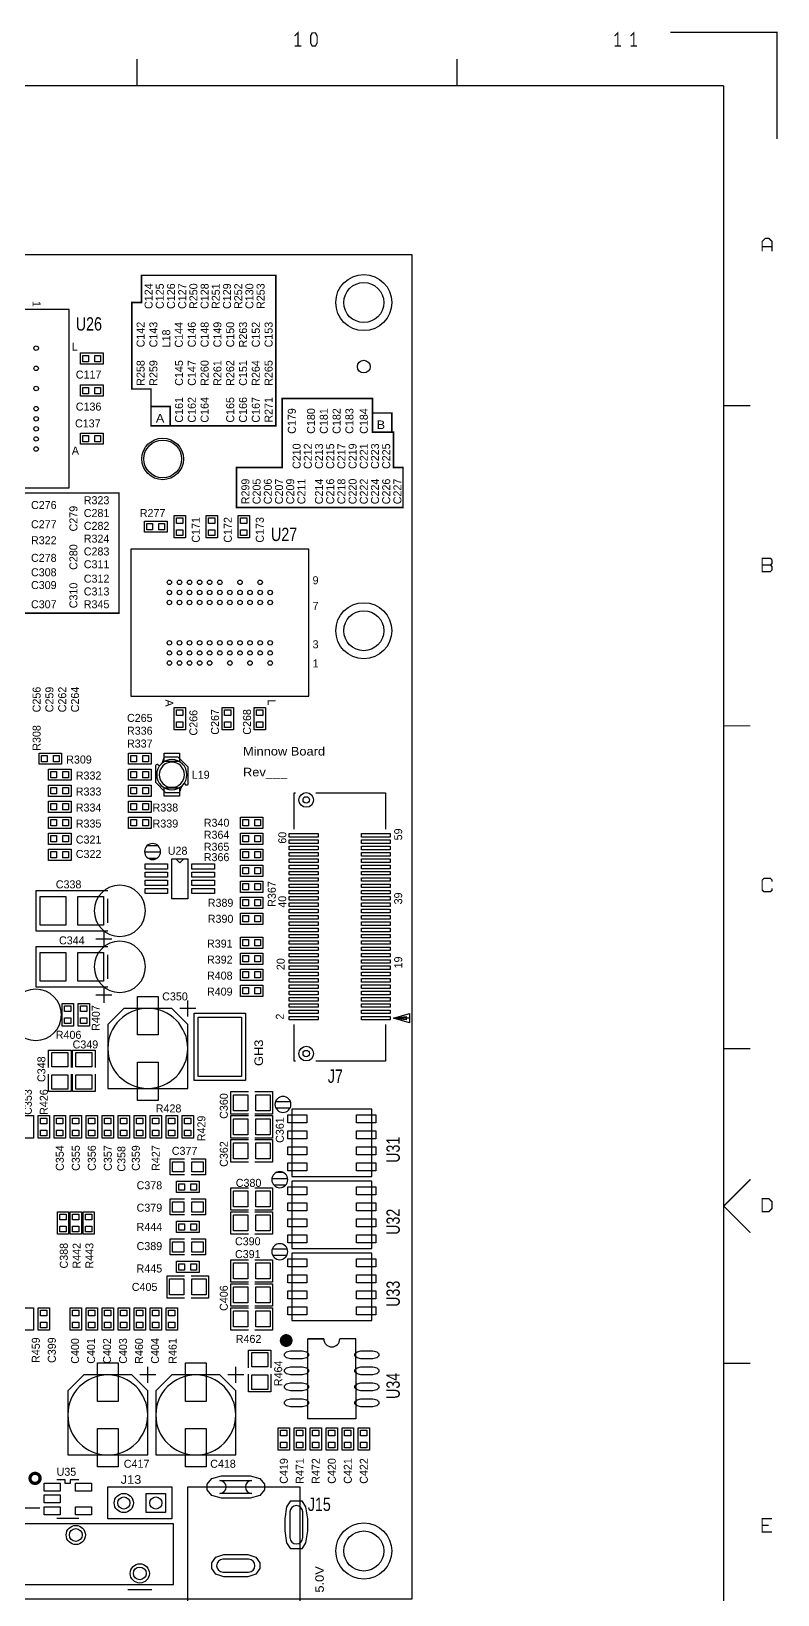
# Model space of a CAD drawing. Extents: x -13981 to 19531, y -9981 to 12034.
# Drawn here: x 12532 to 19531, y -2618 to 12034 of the extents above; entities that cross this region are included whole.
import ezdxf

# ---------------------------------------------------------------- set-up
doc = ezdxf.new("R2010")
doc.units = 0
doc.header["$MEASUREMENT"] = 0
doc.layers.get('0').update_dxf_attribs({"color": 1, "linetype": 'CONTINUOUS'})
doc.layers.add('1', color=3, linetype='CONTINUOUS')

# ---------------------------------------------------------------- blocks, each defined once
blk = doc.blocks.new('FIGURE_CIRCLE')
blk.add_circle((0, 0), 0.5)
blk = doc.blocks.new('FIGURE_SQUARE')
blk.add_lwpolyline([(-0.5, -0.5), (-0.5, 0.5), (0.5, 0.5), (0.5, -0.5)], close=True)
blk = doc.blocks.new('FIGURE_OBLONG')
blk.add_lwpolyline([(-0.5, -0.125), (-0.5, 0.125), (-0.416, 0.375), (-0.25, 0.5), (0.25, 0.5), (0.416, 0.375), (0.5, 0.125), (0.5, -0.125), (0.416, -0.375), (0.25, -0.5), (-0.25, -0.5), (-0.416, -0.375)], close=True)

msp = doc.modelspace()

# ---------------------------------------------------------------- linework, layer by layer
at = {"layer": '1'}
for points, const_width in [([(15032, 11896), (15032, 12020), (15001, 11989)], 12), ([(18032, 11896), (18032, 12020), (18001, 11989)], 12), ([(18151, 11989), (18182, 12020), (18182, 11896)], 12), ([(19525, 11025), (19525, 12025), (18525, 12025)], 12), ([(15063, 11896), (15001, 11896)], 12), ([(18063, 11896), (18001, 11896)], 12), ([(18151, 11896), (18213, 11896)], 12), ([(13525, 11775), (13525, 11525)], 12), ([(16525, 11525), (16525, 11775)], 12), ([(-13475, -9475), (-13475, 11525), (19025, 11525)], 12), ([(19025, -9475), (19025, 11525)], 12), ([(19478, 9971), (19478, 10064), (19447, 10095), (19416, 10095), (19385, 10064), (19385, 9971)], 12), ([(19385, 10017), (19478, 10017)], 12), ([(13655, 8516.9998), (13835, 8516.9998), (13835, 8336.9998)], 15), ([(19275, 8525), (19025, 8525)], 12), ([(15732.5, 8456.9998), (15912.5, 8456.9998), (15912.5, 8276.9998), (15732.5, 8276.9998)], 15), ([(19385, 7033), (19463, 7033)], 12), ([(19275, 5525), (19025, 5525)], 12), ([(19478, 4064), (19478, 4079), (19463, 4095), (19401, 4095), (19385, 4079), (19385, 3986), (19401, 3971), (19463, 3971), (19478, 3986), (19478, 4002)], 12), ([(19275, 2500), (19025, 2500)], 12), ([(19275, 1275), (19025, 1025), (19275, 775)], 12), ([(19275, -450), (19025, -450)], 12), ([(19478, -2029), (19385, -2029), (19385, -1905), (19478, -1905)], 12), ([(19385, -1967), (19447, -1967)], 12)]:
    msp.add_lwpolyline(points, dxfattribs=dict(at, const_width=const_width))
for points, const_width in [([(15166, 11896), (15151, 11927), (15151, 11989), (15166, 12020), (15197, 12020), (15213, 11989), (15213, 11927), (15197, 11896)], 12), ([(14825, 9746.9998), (13565, 9746.9998), (13565, 9491.9998), (13475, 9491.9998), (13475, 8681.9998), (13655, 8681.9998), (13655, 8336.9998), (14825, 8336.9998)], 15), ([(15927.5, 8276.9998), (15732.5, 8276.9998), (15732.5, 8591.9998), (14885, 8591.9998), (14885, 7946.9998), (14457.5, 7946.9998), (14457.5, 7571.9998), (16017.5, 7571.9998), (16017.5, 7946.9998), (15927.5, 7946.9998)], 15), ([(11630, 7706.9998), (13355, 7706.9998), (13355, 6581.9998), (11630, 6581.9998)], 15), ([(19385, 6971), (19463, 6971), (19478, 6986), (19478, 7017), (19463, 7033), (19478, 7048), (19478, 7079), (19463, 7095), (19385, 7095), (19385, 7033)], 12), ([(19385, 971), (19447, 971), (19478, 1002), (19478, 1064), (19447, 1095), (19385, 1095)], 12)]:
    msp.add_lwpolyline(points, close=True, dxfattribs=dict(at, const_width=const_width))
for points in [[(16100, -2658.0002), (3500, -2658.0002), (3500, 9941.9998), (16100, 9941.9998)], [(12887.99, 9427.6198), (11512.01, 9427.6198), (11512.01, 7756.3798), (12887.99, 7756.3798)], [(12995, 9019.4998), (13205, 9019.4998), (13205, 8914.4998), (12995, 8914.4998)], [(12995, 8719.4998), (13205, 8719.4998), (13205, 8614.4998), (12995, 8614.4998)], [(12995, 8269.4998), (13205, 8269.4998), (13205, 8164.4998), (12995, 8164.4998)], [(13872.5, 7286.9998), (13872.5, 7496.9998), (13977.5, 7496.9998), (13977.5, 7286.9998)], [(14172.5, 7286.9998), (14172.5, 7496.9998), (14277.5, 7496.9998), (14277.5, 7286.9998)], [(14472.5, 7286.9998), (14472.5, 7496.9998), (14577.5, 7496.9998), (14577.5, 7286.9998)], [(13805, 7339.4998), (13595, 7339.4998), (13595, 7444.4998), (13805, 7444.4998)], [(15135.62, 5804.0098), (15135.62, 7179.9898), (13464.38, 7179.9898), (13464.38, 5804.0098)], [(13977.5, 5696.9998), (13977.5, 5486.9998), (13872.5, 5486.9998), (13872.5, 5696.9998)], [(14427.5, 5696.9998), (14427.5, 5486.9998), (14322.5, 5486.9998), (14322.5, 5696.9998)], [(14727.5, 5696.9998), (14727.5, 5486.9998), (14622.5, 5486.9998), (14622.5, 5696.9998)], [(12605, 5269.4998), (12815, 5269.4998), (12815, 5164.4998), (12605, 5164.4998)], [(13445, 5269.4998), (13655, 5269.4998), (13655, 5164.4998), (13445, 5164.4998)], [(12905, 5014.4998), (12695, 5014.4998), (12695, 5119.4998), (12905, 5119.4998)], [(13445, 5119.4998), (13655, 5119.4998), (13655, 5014.4998), (13445, 5014.4998)], [(12905, 4864.4998), (12695, 4864.4998), (12695, 4969.4998), (12905, 4969.4998)], [(13655, 4864.4998), (13445, 4864.4998), (13445, 4969.4998), (13655, 4969.4998)], [(12905, 4714.4998), (12695, 4714.4998), (12695, 4819.4998), (12905, 4819.4998)], [(13445, 4819.4998), (13655, 4819.4998), (13655, 4714.4998), (13445, 4714.4998)], [(12905, 4564.4998), (12695, 4564.4998), (12695, 4669.4998), (12905, 4669.4998)], [(13445, 4669.4998), (13655, 4669.4998), (13655, 4564.4998), (13445, 4564.4998)], [(14705, 4564.4998), (14495, 4564.4998), (14495, 4669.4998), (14705, 4669.4998)], [(12905, 4414.4998), (12695, 4414.4998), (12695, 4519.4998), (12905, 4519.4998)], [(14495, 4519.4998), (14705, 4519.4998), (14705, 4414.4998), (14495, 4414.4998)], [(12695, 4369.4998), (12905, 4369.4998), (12905, 4264.4998), (12695, 4264.4998)], [(13850, 4279.4998), (14000, 4279.4998), (14000, 3904.4998), (13850, 3904.4998)], [(14495, 4369.4998), (14705, 4369.4998), (14705, 4264.4998), (14495, 4264.4998)], [(14705, 4114.4998), (14495, 4114.4998), (14495, 4219.4998), (14705, 4219.4998)], [(14495, 4069.4998), (14705, 4069.4998), (14705, 3964.4998), (14495, 3964.4998)], [(14495, 3919.4998), (14705, 3919.4998), (14705, 3814.4998), (14495, 3814.4998)], [(14495, 3769.4998), (14705, 3769.4998), (14705, 3664.4998), (14495, 3664.4998)], [(14705, 3439.4998), (14495, 3439.4998), (14495, 3544.4998), (14705, 3544.4998)], [(14705, 3289.4998), (14495, 3289.4998), (14495, 3394.4998), (14705, 3394.4998)], [(14705, 3139.4998), (14495, 3139.4998), (14495, 3244.4998), (14705, 3244.4998)], [(14705, 2989.4998), (14495, 2989.4998), (14495, 3094.4998), (14705, 3094.4998)], [(12822.5, 2711.9998), (12822.5, 2921.9998), (12927.5, 2921.9998), (12927.5, 2711.9998)], [(12972.5, 2711.9998), (12972.5, 2921.9998), (13077.5, 2921.9998), (13077.5, 2711.9998)], [(13250, 2126.9998), (14000, 2126.9998), (14000, 2726.9998), (13850, 2876.9998), (13400, 2876.9998), (13250, 2726.9998)], [(14060, 2201.9998), (14060, 2831.9998), (14540, 2831.9998), (14540, 2201.9998)], [(14975, 1301.9998), (15725, 1301.9998), (15725, 1931.9998), (14975, 1931.9998)], [(12447.5, 1661.9998), (12447.5, 1871.9998), (12552.5, 1871.9998), (12552.5, 1661.9998)], [(12597.5, 1661.9998), (12597.5, 1871.9998), (12702.5, 1871.9998), (12702.5, 1661.9998)], [(12747.5, 1661.9998), (12747.5, 1871.9998), (12852.5, 1871.9998), (12852.5, 1661.9998)], [(12897.5, 1661.9998), (12897.5, 1871.9998), (13002.5, 1871.9998), (13002.5, 1661.9998)], [(13047.5, 1661.9998), (13047.5, 1871.9998), (13152.5, 1871.9998), (13152.5, 1661.9998)], [(13197.5, 1661.9998), (13197.5, 1871.9998), (13302.5, 1871.9998), (13302.5, 1661.9998)], [(13347.5, 1661.9998), (13347.5, 1871.9998), (13452.5, 1871.9998), (13452.5, 1661.9998)], [(13497.5, 1661.9998), (13497.5, 1871.9998), (13602.5, 1871.9998), (13602.5, 1661.9998)], [(13752.5, 1871.9998), (13752.5, 1661.9998), (13647.5, 1661.9998), (13647.5, 1871.9998)], [(13902.5, 1871.9998), (13902.5, 1661.9998), (13797.5, 1661.9998), (13797.5, 1871.9998)], [(14052.5, 1871.9998), (14052.5, 1661.9998), (13947.5, 1661.9998), (13947.5, 1871.9998)], [(13895, 1256.9998), (14105, 1256.9998), (14105, 1151.9998), (13895, 1151.9998)], [(14975, 626.9998), (15725, 626.9998), (15725, 1256.9998), (14975, 1256.9998)], [(12777.5, 761.9998), (12777.5, 971.9998), (12882.5, 971.9998), (12882.5, 761.9998)], [(13002.5, 971.9998), (13002.5, 761.9998), (12897.5, 761.9998), (12897.5, 971.9998)], [(13122.5, 971.9998), (13122.5, 761.9998), (13017.5, 761.9998), (13017.5, 971.9998)], [(13895, 881.9998), (14105, 881.9998), (14105, 776.9998), (13895, 776.9998)], [(13895, 506.9998), (14105, 506.9998), (14105, 401.9998), (13895, 401.9998)], [(14975, -48.0002), (15725, -48.0002), (15725, 581.9998), (14975, 581.9998)], [(12447.5, -138.0002), (12447.5, 71.9998), (12552.5, 71.9998), (12552.5, -138.0002)], [(12702.5, 71.9998), (12702.5, -138.0002), (12597.5, -138.0002), (12597.5, 71.9998)], [(13002.5, 71.9998), (13002.5, -138.0002), (12897.5, -138.0002), (12897.5, 71.9998)], [(13152.5, 71.9998), (13152.5, -138.0002), (13047.5, -138.0002), (13047.5, 71.9998)], [(13302.5, 71.9998), (13302.5, -138.0002), (13197.5, -138.0002), (13197.5, 71.9998)], [(13452.5, 71.9998), (13452.5, -138.0002), (13347.5, -138.0002), (13347.5, 71.9998)], [(13497.5, -138.0002), (13497.5, 71.9998), (13602.5, 71.9998), (13602.5, -138.0002)], [(13752.5, 71.9998), (13752.5, -138.0002), (13647.5, -138.0002), (13647.5, 71.9998)], [(13902.5, 71.9998), (13902.5, -138.0002), (13797.5, -138.0002), (13797.5, 71.9998)], [(12875, -1308.0002), (13625, -1308.0002), (13625, -708.0002), (13475, -558.0002), (13025, -558.0002), (12875, -708.0002)], [(13700, -1308.0002), (14450, -1308.0002), (14450, -708.0002), (14300, -558.0002), (13850, -558.0002), (13700, -708.0002)], [(14952.5, -1053.0002), (14952.5, -1263.0002), (14847.5, -1263.0002), (14847.5, -1053.0002)], [(15102.5, -1053.0002), (15102.5, -1263.0002), (14997.5, -1263.0002), (14997.5, -1053.0002)], [(15252.5, -1053.0002), (15252.5, -1263.0002), (15147.5, -1263.0002), (15147.5, -1053.0002)], [(15402.5, -1053.0002), (15402.5, -1263.0002), (15297.5, -1263.0002), (15297.5, -1053.0002)], [(15552.5, -1053.0002), (15552.5, -1263.0002), (15447.5, -1263.0002), (15447.5, -1053.0002)], [(15702.5, -1053.0002), (15702.5, -1263.0002), (15597.5, -1263.0002), (15597.5, -1053.0002)], [(13250, -1608.0002), (13850, -1608.0002), (13850, -1908.0002), (13250, -1908.0002)], [(15050, -3318.0002), (14000, -3318.0002), (14000, -1608.0002), (15050, -1608.0002)], [(12035, -2523.0002), (13865, -2523.0002), (13865, -1953.0002), (12035, -1953.0002)]]:
    msp.add_lwpolyline(points, close=True, dxfattribs=at)
for points in [[(13708.28, 5161.4998, 0.414511), (13696.46, 5149.6798)], [(13991.72, 4972.4998, 0.414511), (14003.54, 4984.3198)], [(15275, -220.5002, 1), (15425, -220.5002)]]:
    msp.add_lwpolyline(points, format="xyb", dxfattribs=at)
for points in [[(13696.46, 5149.6798), (13696.46, 4996.1398), (13790.93, 4901.6398), (13920.86, 4901.6398)], [(13731.89, 5149.6798), (13720.07, 5161.4998), (13708.28, 5161.4998)], [(13779.14, 5232.3598), (13755.5, 5173.2898)], [(14003.54, 5066.9998), (14003.54, 5137.8598), (13909.07, 5232.3598), (13779.14, 5232.3598)], [(13968.11, 4984.3198), (13979.93, 4972.4998), (13991.72, 4972.4998)], [(14003.54, 4984.3198), (14003.54, 5066.9998)], [(13920.86, 4901.6398), (13944.5, 4960.7098)], [(14997.5, 4556.9998), (14997.5, 4898.4898), (15010.7, 4898.4898)], [(15199.04, 4898.4898), (15852.5, 4898.4898), (15852.5, 4556.9998)], [(13722.3575, 4400.6998), (13617.6425, 4400.6998)], [(13744.7348, 4340.6998), (13595.2652, 4340.6998)], [(13705.0616, 4280.6998), (13634.9384, 4280.6998)], [(13887.5, 4279.4998), (13925, 4241.9998), (13962.5, 4279.4998)], [(13250, 3979.4998), (12575, 3979.4998), (12575, 3604.4998), (13250, 3604.4998)], [(13250, 3679.4998), (13250, 3904.4998)], [(13137.5, 3529.4998), (13287.5, 3529.4998)], [(13212.5, 3604.4998), (13212.5, 3454.4998)], [(13250, 3454.4998), (12575, 3454.4998), (12575, 3079.4998), (13250, 3079.4998)], [(13250, 3154.4998), (13250, 3379.4998)], [(13212.5, 3079.4998), (13212.5, 2929.4998)], [(13137.5, 3004.4998), (13287.5, 3004.4998)], [(14000, 2801.9998), (14000, 2951.9998)], [(14075, 2876.9998), (13925, 2876.9998)], [(16078.28, 2785.6798), (15928.28, 2785.6798), (16078.28, 2830.6798), (16078.28, 2740.6798), (15928.28, 2785.6798), (16048.28, 2800.6798), (16048.28, 2770.6798), (15928.28, 2785.6798)], [(15010.91, 2382.7498), (14997.5, 2382.7498), (14997.5, 2726.9998)], [(15852.5, 2726.9998), (15852.5, 2382.7498), (15201.92, 2382.7498)], [(12695, 2321.9998), (12695, 2486.9998), (12710, 2486.9998), (12905, 2486.9998), (12905, 2321.9998)], [(12920, 2321.9998), (12920, 2486.9998), (12935, 2486.9998), (13130, 2486.9998), (13130, 2321.9998)], [(12695, 2096.9998), (12695, 2261.9998)], [(12905, 2261.9998), (12905, 2096.9998), (12695, 2096.9998)], [(12920, 2096.9998), (12920, 2261.9998)], [(13130, 2261.9998), (13130, 2096.9998), (12920, 2096.9998)], [(14405, 2096.9998), (14570, 2096.9998)], [(14570, 1886.9998), (14405, 1886.9998), (14405, 2096.9998)], [(14630, 2096.9998), (14795, 2096.9998), (14795, 2081.9998), (14795, 1886.9998), (14630, 1886.9998)], [(14963.657, 2000.6998), (14821.343, 2000.6998)], [(14958.1301, 1940.6998), (14826.8699, 1940.6998)], [(14570, 1661.9998), (14405, 1661.9998), (14405, 1676.9998), (14405, 1871.9998), (14570, 1871.9998)], [(14630, 1871.9998), (14795, 1871.9998), (14795, 1661.9998)], [(14570, 1436.9998), (14405, 1436.9998), (14405, 1451.9998), (14405, 1646.9998), (14570, 1646.9998)], [(14795, 1661.9998), (14630, 1661.9998)], [(14630, 1646.9998), (14795, 1646.9998), (14795, 1436.9998)], [(13970, 1316.9998), (13835, 1316.9998), (13835, 1466.9998), (13970, 1466.9998)], [(14030, 1466.9998), (14165, 1466.9998), (14165, 1316.9998), (14030, 1316.9998)], [(14795, 1436.9998), (14630, 1436.9998)], [(14892.5885, 1340.6998), (14832.4115, 1340.6998)], [(14570, 986.9998), (14405, 986.9998), (14405, 1001.9998), (14405, 1196.9998), (14570, 1196.9998)], [(14630, 1196.9998), (14795, 1196.9998), (14795, 986.9998)], [(14936.9936, 1280.6998), (14788.0064, 1280.6998)], [(14917.2113, 1220.6998), (14807.7887, 1220.6998)], [(13970, 941.9998), (13835, 941.9998), (13835, 1091.9998), (13970, 1091.9998)], [(14030, 1091.9998), (14165, 1091.9998), (14165, 941.9998), (14030, 941.9998)], [(14570, 761.9998), (14405, 761.9998), (14405, 776.9998), (14405, 971.9998), (14570, 971.9998)], [(14795, 986.9998), (14630, 986.9998)], [(14630, 971.9998), (14795, 971.9998), (14795, 761.9998)], [(14795, 761.9998), (14630, 761.9998)], [(13970, 566.9998), (13835, 566.9998), (13835, 716.9998), (13970, 716.9998)], [(14030, 716.9998), (14165, 716.9998), (14165, 566.9998), (14030, 566.9998)], [(14933.657, 620.6998), (14791.343, 620.6998)], [(14570, 311.9998), (14405, 311.9998), (14405, 326.9998), (14405, 521.9998), (14570, 521.9998)], [(14630, 521.9998), (14795, 521.9998), (14795, 311.9998)], [(14928.1301, 560.6998), (14796.8699, 560.6998)], [(13805, 371.9998), (13970, 371.9998)], [(13970, 161.9998), (13805, 161.9998), (13805, 371.9998)], [(14030, 371.9998), (14195, 371.9998), (14195, 356.9998), (14195, 161.9998), (14030, 161.9998)], [(14570, 86.9998), (14405, 86.9998), (14405, 101.9998), (14405, 296.9998), (14570, 296.9998)], [(14795, 311.9998), (14630, 311.9998)], [(14630, 296.9998), (14795, 296.9998), (14795, 86.9998)], [(14405, 71.9998), (14570, 71.9998)], [(14570, -138.0002), (14405, -138.0002), (14405, 71.9998)], [(14795, 86.9998), (14630, 86.9998)], [(14630, 71.9998), (14795, 71.9998), (14795, 56.9998), (14795, -138.0002), (14630, -138.0002)], [(15125, -370.5002), (15125, -220.5002), (15275, -220.5002)], [(15275, -220.5002), (15125, -220.5002)], [(15575, -370.5002), (15575, -220.5002), (15425, -220.5002)], [(15575, -220.5002), (15425, -220.5002)], [(14570, -490.5002), (14570, -325.5002), (14585, -325.5002), (14780, -325.5002), (14780, -490.5002)], [(15125, -520.5002), (15125, -370.5002)], [(15575, -520.5002), (15575, -370.5002)], [(13700, -558.0002), (13550, -558.0002)], [(13625, -633.0002), (13625, -483.0002)], [(14525, -558.0002), (14375, -558.0002)], [(14450, -633.0002), (14450, -483.0002)], [(14570, -715.5002), (14570, -550.5002)], [(14780, -550.5002), (14780, -715.5002), (14570, -715.5002)], [(15575, -520.5002), (15575, -970.5002), (15125, -970.5002), (15125, -520.5002)], [(12898.61, -1540.3802), (12898.61, -1575.8102), (12851.39, -1575.8102), (12851.39, -1540.3802), (12771.65, -1540.3802)], [(12978.35, -1540.3802), (12898.61, -1540.3802)], [(12387.5, -1803.0002), (12612.5, -1803.0002)], [(12771.65, -1900.6202), (12978.35, -1900.6202)], [(13437.5, -2568.0002), (13662.5, -2568.0002)]]:
    msp.add_lwpolyline(points, dxfattribs=at)
for points in [[(13991.72, 5066.9998, 1), (13708.28, 5066.9998, 1)], [(13968.11, 5066.9998, 1), (13731.89, 5066.9998, 1)], [(13745, 4346.9998, 1), (13595, 4346.9998, 1)], [(13602.5, 3791.9998, 1), (13122.5, 3791.9998, 1)], [(13602.5, 3266.9998, 1), (13122.5, 3266.9998, 1)], [(12815, 2816.9998, 1), (12335, 2816.9998, 1)], [(14000, 2501.9998, 1), (13250, 2501.9998, 1)], [(14967.5, 1976.9998, 1), (14817.5, 1976.9998, 1)], [(14937.5, 1271.9998, 1), (14787.5, 1271.9998, 1)], [(14937.5, 596.9998, 1), (14787.5, 596.9998, 1)], [(13625, -933.0002, 1), (12875, -933.0002, 1)], [(14450, -933.0002, 1), (13700, -933.0002, 1)], [(14300, -1548.0002), (14600, -1548.0002, 1), (14600, -1668.0002), (14300, -1668.0002, 1)], [(15077, -2082.0002), (15077, -1842.0002, 1), (14957, -1842.0002), (14957, -2082.0002, 1)], [(14570, -2286.0002), (14330, -2286.0002, 1), (14330, -2406.0002), (14570, -2406.0002, 1)]]:
    msp.add_lwpolyline(points, format="xyb", close=True, dxfattribs=at)
at = {"layer": '1', "const_width": 30}
for points in [[(14967.5, -235.5002, 1), (14877.5, -235.5002, 1)], [(14952.5, -235.5002, 1), (14892.5, -235.5002, 1)], [(14937.5, -235.5002, 1), (14907.5, -235.5002, 1)], [(12615.17, -1527.3902, 1), (12520.67, -1527.3902, 1)]]:
    msp.add_lwpolyline(points, format="xyb", close=True, dxfattribs=at)

# ---------------------------------------------------------------- block references
at = {"layer": '1'}
for name, p, xscale, yscale in [('FIGURE_CIRCLE', (15650, 9491.9998), 525, 525), ('FIGURE_CIRCLE', (15650, 9491.9998), 375, 375), ('FIGURE_CIRCLE', (12577.94, 9064.4398), 42, 42), ('FIGURE_SQUARE', (13043.9, 8966.9998), 53.16, 59.07), ('FIGURE_SQUARE', (13156.1, 8966.9998), 53.16, 59.07), ('FIGURE_CIRCLE', (15650, 8891.9998), 120, 120), ('FIGURE_CIRCLE', (12577.94, 8875.4698), 42, 42), ('FIGURE_CIRCLE', (12577.94, 8686.4998), 42, 42), ('FIGURE_SQUARE', (13043.9, 8666.9998), 53.16, 59.07), ('FIGURE_SQUARE', (13156.1, 8666.9998), 53.16, 59.07), ('FIGURE_CIRCLE', (12577.94, 8497.4998), 42, 42), ('FIGURE_CIRCLE', (12577.94, 8403.0298), 42, 42), ('FIGURE_CIRCLE', (12577.94, 8308.5298), 42, 42), ('FIGURE_CIRCLE', (12577.94, 8214.0598), 42, 42), ('FIGURE_SQUARE', (13043.9, 8216.9998), 53.16, 59.07), ('FIGURE_SQUARE', (13156.1, 8216.9998), 53.16, 59.07), ('FIGURE_CIRCLE', (13764.5, 8026.4998), 390, 390), ('FIGURE_CIRCLE', (12577.94, 8119.5598), 42, 42), ('FIGURE_CIRCLE', (13764.5, 8026.4998), 354, 354), ('FIGURE_SQUARE', (13925, 7448.0998), 59.07, 53.16), ('FIGURE_SQUARE', (14225, 7448.0998), 59.07, 53.16), ('FIGURE_SQUARE', (14525, 7448.0998), 59.07, 53.16), ('FIGURE_SQUARE', (13643.9, 7391.9998), 53.16, 59.07), ('FIGURE_SQUARE', (13756.1, 7391.9998), 53.16, 59.07), ('FIGURE_SQUARE', (13925, 7335.8998), 59.07, 53.16), ('FIGURE_SQUARE', (14225, 7335.8998), 59.07, 53.16), ('FIGURE_SQUARE', (14525, 7335.8998), 59.07, 53.16), ('FIGURE_CIRCLE', (13827.56, 6869.9398), 42, 42), ('FIGURE_CIRCLE', (13922.06, 6869.9398), 42, 42), ('FIGURE_CIRCLE', (14016.53, 6869.9398), 42, 42), ('FIGURE_CIRCLE', (14111.03, 6869.9398), 42, 42), ('FIGURE_CIRCLE', (14205.5, 6869.9398), 42, 42), ('FIGURE_CIRCLE', (14300, 6869.9398), 42, 42), ('FIGURE_CIRCLE', (14488.97, 6869.9398), 42, 42), ('FIGURE_CIRCLE', (14677.94, 6869.9398), 42, 42), ('FIGURE_CIRCLE', (13827.56, 6775.4698), 42, 42), ('FIGURE_CIRCLE', (13922.06, 6775.4698), 42, 42), ('FIGURE_CIRCLE', (14016.53, 6775.4698), 42, 42), ('FIGURE_CIRCLE', (14111.03, 6775.4698), 42, 42), ('FIGURE_CIRCLE', (14205.5, 6775.4698), 42, 42), ('FIGURE_CIRCLE', (14300, 6775.4698), 42, 42), ('FIGURE_CIRCLE', (14394.5, 6775.4698), 42, 42), ('FIGURE_CIRCLE', (14488.97, 6775.4698), 42, 42), ('FIGURE_CIRCLE', (14583.47, 6775.4698), 42, 42), ('FIGURE_CIRCLE', (14677.94, 6775.4698), 42, 42), ('FIGURE_CIRCLE', (14772.44, 6775.4698), 42, 42), ('FIGURE_CIRCLE', (13827.56, 6680.9698), 42, 42), ('FIGURE_CIRCLE', (13922.06, 6680.9698), 42, 42), ('FIGURE_CIRCLE', (14016.53, 6680.9698), 42, 42), ('FIGURE_CIRCLE', (14111.03, 6680.9698), 42, 42), ('FIGURE_CIRCLE', (14205.5, 6680.9698), 42, 42), ('FIGURE_CIRCLE', (14300, 6680.9698), 42, 42), ('FIGURE_CIRCLE', (14394.5, 6680.9698), 42, 42), ('FIGURE_CIRCLE', (14488.97, 6680.9698), 42, 42), ('FIGURE_CIRCLE', (14583.47, 6680.9698), 42, 42), ('FIGURE_CIRCLE', (14677.94, 6680.9698), 42, 42), ('FIGURE_CIRCLE', (14772.44, 6680.9698), 42, 42), ('FIGURE_CIRCLE', (15650, 6416.9998), 525, 525), ('FIGURE_CIRCLE', (15650, 6416.9998), 375, 375), ('FIGURE_CIRCLE', (13827.56, 6303.0298), 42, 42), ('FIGURE_CIRCLE', (13922.06, 6303.0298), 42, 42), ('FIGURE_CIRCLE', (14016.53, 6303.0298), 42, 42), ('FIGURE_CIRCLE', (14111.03, 6303.0298), 42, 42), ('FIGURE_CIRCLE', (14205.5, 6303.0298), 42, 42), ('FIGURE_CIRCLE', (14300, 6303.0298), 42, 42), ('FIGURE_CIRCLE', (14394.5, 6303.0298), 42, 42), ('FIGURE_CIRCLE', (14488.97, 6303.0298), 42, 42), ('FIGURE_CIRCLE', (14583.47, 6303.0298), 42, 42), ('FIGURE_CIRCLE', (14677.94, 6303.0298), 42, 42), ('FIGURE_CIRCLE', (14772.44, 6303.0298), 42, 42), ('FIGURE_CIRCLE', (13827.56, 6208.5298), 42, 42), ('FIGURE_CIRCLE', (13922.06, 6208.5298), 42, 42), ('FIGURE_CIRCLE', (14016.53, 6208.5298), 42, 42), ('FIGURE_CIRCLE', (14111.03, 6208.5298), 42, 42), ('FIGURE_CIRCLE', (14205.5, 6208.5298), 42, 42), ('FIGURE_CIRCLE', (14300, 6208.5298), 42, 42), ('FIGURE_CIRCLE', (14394.5, 6208.5298), 42, 42), ('FIGURE_CIRCLE', (14488.97, 6208.5298), 42, 42), ('FIGURE_CIRCLE', (14583.47, 6208.5298), 42, 42), ('FIGURE_CIRCLE', (14677.94, 6208.5298), 42, 42), ('FIGURE_CIRCLE', (14772.44, 6208.5298), 42, 42), ('FIGURE_CIRCLE', (13827.56, 6114.0598), 42, 42), ('FIGURE_CIRCLE', (13922.06, 6114.0598), 42, 42), ('FIGURE_CIRCLE', (14016.53, 6114.0598), 42, 42), ('FIGURE_CIRCLE', (14111.03, 6114.0598), 42, 42), ('FIGURE_CIRCLE', (14205.5, 6114.0598), 42, 42), ('FIGURE_CIRCLE', (14394.5, 6114.0598), 42, 42), ('FIGURE_CIRCLE', (14583.47, 6114.0598), 42, 42), ('FIGURE_CIRCLE', (14772.44, 6114.0598), 42, 42), ('FIGURE_SQUARE', (13925, 5648.0998), 59.07, 53.16), ('FIGURE_SQUARE', (14375, 5648.0998), 59.07, 53.16), ('FIGURE_SQUARE', (14675, 5648.0998), 59.07, 53.16), ('FIGURE_SQUARE', (13925, 5535.8998), 59.07, 53.16), ('FIGURE_SQUARE', (14375, 5535.8998), 59.07, 53.16), ('FIGURE_SQUARE', (14675, 5535.8998), 59.07, 53.16), ('FIGURE_SQUARE', (12653.9, 5216.9998), 53.16, 59.07), ('FIGURE_SQUARE', (12766.1, 5216.9998), 53.16, 59.07), ('FIGURE_SQUARE', (13493.9, 5216.9998), 53.16, 59.07), ('FIGURE_SQUARE', (13606.1, 5216.9998), 53.16, 59.07), ('FIGURE_SQUARE', (13850, 5229.3898), 141.72, 76.77), ('FIGURE_SQUARE', (12743.9, 5066.9998), 53.16, 59.07), ('FIGURE_SQUARE', (12856.1, 5066.9998), 53.16, 59.07), ('FIGURE_SQUARE', (13493.9, 5066.9998), 53.16, 59.07), ('FIGURE_SQUARE', (13606.1, 5066.9998), 53.16, 59.07), ('FIGURE_SQUARE', (12743.9, 4916.9998), 53.16, 59.07), ('FIGURE_SQUARE', (12856.1, 4916.9998), 53.16, 59.07), ('FIGURE_SQUARE', (13493.9, 4916.9998), 53.16, 59.07), ('FIGURE_SQUARE', (13606.1, 4916.9998), 53.16, 59.07), ('FIGURE_SQUARE', (13850, 4904.6098), 141.72, 76.77), ('FIGURE_CIRCLE', (15110.12, 4830.8698), 138, 138), ('FIGURE_CIRCLE', (15110.12, 4830.8698), 60, 60), ('FIGURE_SQUARE', (12743.9, 4766.9998), 53.16, 59.07), ('FIGURE_SQUARE', (12856.1, 4766.9998), 53.16, 59.07), ('FIGURE_SQUARE', (13493.9, 4766.9998), 53.16, 59.07), ('FIGURE_SQUARE', (13606.1, 4766.9998), 53.16, 59.07), ('FIGURE_SQUARE', (12743.9, 4616.9998), 53.16, 59.07), ('FIGURE_SQUARE', (12856.1, 4616.9998), 53.16, 59.07), ('FIGURE_SQUARE', (13493.9, 4616.9998), 53.16, 59.07), ('FIGURE_SQUARE', (13606.1, 4616.9998), 53.16, 59.07), ('FIGURE_SQUARE', (14543.9, 4616.9998), 53.16, 59.07), ('FIGURE_SQUARE', (14656.1, 4616.9998), 53.16, 59.07), ('FIGURE_SQUARE', (12743.9, 4466.9998), 53.16, 59.07), ('FIGURE_SQUARE', (12856.1, 4466.9998), 53.16, 59.07), ('FIGURE_SQUARE', (14543.9, 4466.9998), 53.16, 59.07), ('FIGURE_SQUARE', (14656.1, 4466.9998), 53.16, 59.07), ('FIGURE_SQUARE', (15086.75, 4498.2898), 270, 33), ('FIGURE_SQUARE', (15086.75, 4439.2198), 270, 33), ('FIGURE_SQUARE', (15086.75, 4380.1798), 270, 33), ('FIGURE_SQUARE', (15763.28, 4498.2898), 270, 33), ('FIGURE_SQUARE', (15763.28, 4439.2198), 270, 33), ('FIGURE_SQUARE', (15763.28, 4380.1798), 270, 33), ('FIGURE_SQUARE', (12743.9, 4316.9998), 53.16, 59.07), ('FIGURE_SQUARE', (12856.1, 4316.9998), 53.16, 59.07), ('FIGURE_SQUARE', (14543.9, 4316.9998), 53.16, 59.07), ('FIGURE_SQUARE', (14656.1, 4316.9998), 53.16, 59.07), ('FIGURE_SQUARE', (15086.75, 4321.1098), 270, 33), ('FIGURE_SQUARE', (15086.75, 4262.0698), 270, 33), ('FIGURE_SQUARE', (15763.28, 4321.1098), 270, 33), ('FIGURE_SQUARE', (15763.28, 4262.0698), 270, 33), ('FIGURE_SQUARE', (13706, 4207.1998), 210, 48), ('FIGURE_SQUARE', (13706, 4130.3998), 210, 48), ('FIGURE_SQUARE', (14144, 4207.1998), 210, 48), ('FIGURE_SQUARE', (14144, 4130.3998), 210, 48), ('FIGURE_SQUARE', (14543.9, 4166.9998), 53.16, 59.07), ('FIGURE_SQUARE', (14656.1, 4166.9998), 53.16, 59.07), ('FIGURE_SQUARE', (15086.75, 4202.9998), 270, 33), ('FIGURE_SQUARE', (15086.75, 4143.9598), 270, 33), ('FIGURE_SQUARE', (15763.28, 4202.9998), 270, 33), ('FIGURE_SQUARE', (15763.28, 4143.9598), 270, 33), ('FIGURE_SQUARE', (13706, 4053.5998), 210, 48), ('FIGURE_SQUARE', (13706, 3976.7998), 210, 48), ('FIGURE_SQUARE', (14144, 4053.5998), 210, 48), ('FIGURE_SQUARE', (14144, 3976.7998), 210, 48), ('FIGURE_SQUARE', (14543.9, 4016.9998), 53.16, 59.07), ('FIGURE_SQUARE', (14656.1, 4016.9998), 53.16, 59.07), ('FIGURE_SQUARE', (15086.75, 4084.8898), 270, 33), ('FIGURE_SQUARE', (15086.75, 4025.8498), 270, 33), ('FIGURE_SQUARE', (15086.75, 3966.7798), 270, 33), ('FIGURE_SQUARE', (15763.28, 4084.8898), 270, 33), ('FIGURE_SQUARE', (15763.28, 4025.8498), 270, 33), ('FIGURE_SQUARE', (15763.28, 3966.7798), 270, 33), ('FIGURE_SQUARE', (12735.5, 3791.9998), 240, 270), ('FIGURE_SQUARE', (13089.5, 3791.9998), 240, 270), ('FIGURE_SQUARE', (14543.9, 3866.9998), 53.16, 59.07), ('FIGURE_SQUARE', (14656.1, 3866.9998), 53.16, 59.07), ('FIGURE_SQUARE', (15086.75, 3907.7398), 270, 33), ('FIGURE_SQUARE', (15086.75, 3848.6698), 270, 33), ('FIGURE_SQUARE', (15763.28, 3907.7398), 270, 33), ('FIGURE_SQUARE', (15763.28, 3848.6698), 270, 33), ('FIGURE_SQUARE', (14543.9, 3716.9998), 53.16, 59.07), ('FIGURE_SQUARE', (14656.1, 3716.9998), 53.16, 59.07), ('FIGURE_SQUARE', (15086.75, 3789.6298), 270, 33), ('FIGURE_SQUARE', (15086.75, 3730.5598), 270, 33), ('FIGURE_SQUARE', (15086.75, 3671.5198), 270, 33), ('FIGURE_SQUARE', (15763.28, 3789.6298), 270, 33), ('FIGURE_SQUARE', (15763.28, 3730.5598), 270, 33), ('FIGURE_SQUARE', (15763.28, 3671.5198), 270, 33), ('FIGURE_SQUARE', (14543.9, 3491.9998), 53.16, 59.07), ('FIGURE_SQUARE', (14656.1, 3491.9998), 53.16, 59.07), ('FIGURE_SQUARE', (15086.75, 3612.4498), 270, 33), ('FIGURE_SQUARE', (15086.75, 3553.4098), 270, 33), ('FIGURE_SQUARE', (15763.28, 3612.4498), 270, 33), ('FIGURE_SQUARE', (15763.28, 3553.4098), 270, 33), ('FIGURE_SQUARE', (12735.5, 3266.9998), 240, 270), ('FIGURE_SQUARE', (13089.5, 3266.9998), 240, 270), ('FIGURE_SQUARE', (14543.9, 3341.9998), 53.16, 59.07), ('FIGURE_SQUARE', (14656.1, 3341.9998), 53.16, 59.07), ('FIGURE_SQUARE', (15086.75, 3494.3398), 270, 33), ('FIGURE_SQUARE', (15086.75, 3435.2998), 270, 33), ('FIGURE_SQUARE', (15086.75, 3376.2298), 270, 33), ('FIGURE_SQUARE', (15763.28, 3494.3398), 270, 33), ('FIGURE_SQUARE', (15763.28, 3435.2998), 270, 33), ('FIGURE_SQUARE', (15763.28, 3376.2298), 270, 33), ('FIGURE_SQUARE', (15086.75, 3317.1898), 270, 33), ('FIGURE_SQUARE', (15086.75, 3258.1198), 270, 33), ('FIGURE_SQUARE', (15763.28, 3317.1898), 270, 33), ('FIGURE_SQUARE', (15763.28, 3258.1198), 270, 33), ('FIGURE_SQUARE', (14543.9, 3191.9998), 53.16, 59.07), ('FIGURE_SQUARE', (14656.1, 3191.9998), 53.16, 59.07), ('FIGURE_SQUARE', (15086.75, 3199.0798), 270, 33), ('FIGURE_SQUARE', (15086.75, 3140.0098), 270, 33), ('FIGURE_SQUARE', (15086.75, 3080.9698), 270, 33), ('FIGURE_SQUARE', (15763.28, 3199.0798), 270, 33), ('FIGURE_SQUARE', (15763.28, 3140.0098), 270, 33), ('FIGURE_SQUARE', (15763.28, 3080.9698), 270, 33), ('FIGURE_SQUARE', (13625, 2809.4998), 195, 360), ('FIGURE_SQUARE', (14543.9, 3041.9998), 53.16, 59.07), ('FIGURE_SQUARE', (14656.1, 3041.9998), 53.16, 59.07), ('FIGURE_SQUARE', (15086.75, 3021.8998), 270, 33), ('FIGURE_SQUARE', (15086.75, 2962.8598), 270, 33), ('FIGURE_SQUARE', (15763.28, 3021.8998), 270, 33), ('FIGURE_SQUARE', (15763.28, 2962.8598), 270, 33), ('FIGURE_SQUARE', (12875, 2873.0998), 59.07, 53.16), ('FIGURE_SQUARE', (12875, 2760.8998), 59.07, 53.16), ('FIGURE_SQUARE', (13025, 2873.0998), 59.07, 53.16), ('FIGURE_SQUARE', (13025, 2760.8998), 59.07, 53.16), ('FIGURE_SQUARE', (14300, 2516.9998), 405, 555), ('FIGURE_SQUARE', (15086.75, 2903.7898), 270, 33), ('FIGURE_SQUARE', (15086.75, 2844.7498), 270, 33), ('FIGURE_SQUARE', (15086.75, 2785.6798), 270, 33), ('FIGURE_SQUARE', (15763.28, 2903.7898), 270, 33), ('FIGURE_SQUARE', (15763.28, 2844.7498), 270, 33), ('FIGURE_SQUARE', (15763.28, 2785.6798), 270, 33), ('FIGURE_CIRCLE', (15110.12, 2453.7898), 138, 138), ('FIGURE_SQUARE', (12800, 2396.9998), 150, 135), ('FIGURE_SQUARE', (13025, 2396.9998), 150, 135), ('FIGURE_SQUARE', (13625, 2194.4998), 195, 360), ('FIGURE_CIRCLE', (15110.12, 2453.7898), 60, 60), ('FIGURE_SQUARE', (12800, 2186.9998), 150, 135), ('FIGURE_SQUARE', (13025, 2186.9998), 150, 135), ('FIGURE_SQUARE', (14495, 1991.9998), 135, 150), ('FIGURE_SQUARE', (14705, 1991.9998), 135, 150), ('FIGURE_SQUARE', (12650, 1823.0998), 59.07, 53.16), ('FIGURE_SQUARE', (12800, 1823.0998), 59.07, 53.16), ('FIGURE_SQUARE', (12950, 1823.0998), 59.07, 53.16), ('FIGURE_SQUARE', (13100, 1823.0998), 59.07, 53.16), ('FIGURE_SQUARE', (13250, 1823.0998), 59.07, 53.16), ('FIGURE_SQUARE', (13400, 1823.0998), 59.07, 53.16), ('FIGURE_SQUARE', (13550, 1823.0998), 59.07, 53.16), ('FIGURE_SQUARE', (13700, 1823.0998), 59.07, 53.16), ('FIGURE_SQUARE', (13850, 1823.0998), 59.07, 53.16), ('FIGURE_SQUARE', (14000, 1823.0998), 59.07, 53.16), ('FIGURE_SQUARE', (14495, 1766.9998), 135, 150), ('FIGURE_SQUARE', (14705, 1766.9998), 135, 150), ('FIGURE_SQUARE', (15027.5, 1841.9998), 180, 75), ('FIGURE_SQUARE', (15672.5, 1841.9998), 180, 75), ('FIGURE_SQUARE', (12650, 1710.8998), 59.07, 53.16), ('FIGURE_SQUARE', (12800, 1710.8998), 59.07, 53.16), ('FIGURE_SQUARE', (12950, 1710.8998), 59.07, 53.16), ('FIGURE_SQUARE', (13100, 1710.8998), 59.07, 53.16), ('FIGURE_SQUARE', (13250, 1710.8998), 59.07, 53.16), ('FIGURE_SQUARE', (13400, 1710.8998), 59.07, 53.16), ('FIGURE_SQUARE', (13550, 1710.8998), 59.07, 53.16), ('FIGURE_SQUARE', (13700, 1710.8998), 59.07, 53.16), ('FIGURE_SQUARE', (13850, 1710.8998), 59.07, 53.16), ('FIGURE_SQUARE', (14000, 1710.8998), 59.07, 53.16), ('FIGURE_SQUARE', (14495, 1541.9998), 135, 150), ('FIGURE_SQUARE', (14705, 1541.9998), 135, 150), ('FIGURE_SQUARE', (15027.5, 1691.9998), 180, 75), ('FIGURE_SQUARE', (15672.5, 1691.9998), 180, 75), ('FIGURE_SQUARE', (15027.5, 1541.9998), 180, 75), ('FIGURE_SQUARE', (15672.5, 1541.9998), 180, 75), ('FIGURE_SQUARE', (13910, 1391.9998), 105, 96), ('FIGURE_SQUARE', (14090, 1391.9998), 105, 96), ('FIGURE_SQUARE', (15027.5, 1391.9998), 180, 75), ('FIGURE_SQUARE', (15672.5, 1391.9998), 180, 75), ('FIGURE_SQUARE', (13943.9, 1204.4998), 53.16, 59.07), ('FIGURE_SQUARE', (14056.1, 1204.4998), 53.16, 59.07), ('FIGURE_SQUARE', (15027.5, 1166.9998), 180, 75), ('FIGURE_SQUARE', (15672.5, 1166.9998), 180, 75), ('FIGURE_SQUARE', (13910, 1016.9998), 105, 96), ('FIGURE_SQUARE', (14090, 1016.9998), 105, 96), ('FIGURE_SQUARE', (14495, 1091.9998), 135, 150), ('FIGURE_SQUARE', (14705, 1091.9998), 135, 150), ('FIGURE_SQUARE', (15027.5, 1016.9998), 180, 75), ('FIGURE_SQUARE', (15672.5, 1016.9998), 180, 75), ('FIGURE_SQUARE', (12830, 923.0998), 59.07, 53.16), ('FIGURE_SQUARE', (12950, 923.0998), 59.07, 53.16), ('FIGURE_SQUARE', (13070, 923.0998), 59.07, 53.16), ('FIGURE_SQUARE', (14495, 866.9998), 135, 150), ('FIGURE_SQUARE', (14705, 866.9998), 135, 150), ('FIGURE_SQUARE', (15027.5, 866.9998), 180, 75), ('FIGURE_SQUARE', (15672.5, 866.9998), 180, 75), ('FIGURE_SQUARE', (12830, 810.8998), 59.07, 53.16), ('FIGURE_SQUARE', (12950, 810.8998), 59.07, 53.16), ('FIGURE_SQUARE', (13070, 810.8998), 59.07, 53.16), ('FIGURE_SQUARE', (13943.9, 829.4998), 53.16, 59.07), ('FIGURE_SQUARE', (14056.1, 829.4998), 53.16, 59.07), ('FIGURE_SQUARE', (15027.5, 716.9998), 180, 75), ('FIGURE_SQUARE', (15672.5, 716.9998), 180, 75), ('FIGURE_SQUARE', (13910, 641.9998), 105, 96), ('FIGURE_SQUARE', (14090, 641.9998), 105, 96), ('FIGURE_SQUARE', (13943.9, 454.4998), 53.16, 59.07), ('FIGURE_SQUARE', (14056.1, 454.4998), 53.16, 59.07), ('FIGURE_SQUARE', (14495, 416.9998), 135, 150), ('FIGURE_SQUARE', (14705, 416.9998), 135, 150), ('FIGURE_SQUARE', (15027.5, 491.9998), 180, 75), ('FIGURE_SQUARE', (15672.5, 491.9998), 180, 75), ('FIGURE_SQUARE', (13895, 266.9998), 135, 150), ('FIGURE_SQUARE', (14105, 266.9998), 135, 150), ('FIGURE_SQUARE', (15027.5, 341.9998), 180, 75), ('FIGURE_SQUARE', (15672.5, 341.9998), 180, 75), ('FIGURE_SQUARE', (14495, 191.9998), 135, 150), ('FIGURE_SQUARE', (14705, 191.9998), 135, 150), ('FIGURE_SQUARE', (15027.5, 191.9998), 180, 75), ('FIGURE_SQUARE', (15672.5, 191.9998), 180, 75), ('FIGURE_SQUARE', (12650, 23.0998), 59.07, 53.16), ('FIGURE_SQUARE', (12950, 23.0998), 59.07, 53.16), ('FIGURE_SQUARE', (13100, 23.0998), 59.07, 53.16), ('FIGURE_SQUARE', (13250, 23.0998), 59.07, 53.16), ('FIGURE_SQUARE', (13400, 23.0998), 59.07, 53.16), ('FIGURE_SQUARE', (13550, 23.0998), 59.07, 53.16), ('FIGURE_SQUARE', (13700, 23.0998), 59.07, 53.16), ('FIGURE_SQUARE', (13850, 23.0998), 59.07, 53.16), ('FIGURE_SQUARE', (14495, -33.0002), 135, 150), ('FIGURE_SQUARE', (14705, -33.0002), 135, 150), ('FIGURE_SQUARE', (15027.5, 41.9998), 180, 75), ('FIGURE_SQUARE', (15672.5, 41.9998), 180, 75), ('FIGURE_SQUARE', (12650, -89.1002), 59.07, 53.16), ('FIGURE_SQUARE', (12950, -89.1002), 59.07, 53.16), ('FIGURE_SQUARE', (13100, -89.1002), 59.07, 53.16), ('FIGURE_SQUARE', (13250, -89.1002), 59.07, 53.16), ('FIGURE_SQUARE', (13400, -89.1002), 59.07, 53.16), ('FIGURE_SQUARE', (13550, -89.1002), 59.07, 53.16), ('FIGURE_SQUARE', (13700, -89.1002), 59.07, 53.16), ('FIGURE_SQUARE', (13850, -89.1002), 59.07, 53.16), ('FIGURE_SQUARE', (14675, -415.5002), 150, 135), ('FIGURE_OBLONG', (15020, -370.5002), 225, 75), ('FIGURE_OBLONG', (15680, -370.5002), 225, 75), ('FIGURE_SQUARE', (13250, -625.5002), 195, 360), ('FIGURE_SQUARE', (14075, -625.5002), 195, 360), ('FIGURE_SQUARE', (14675, -625.5002), 150, 135), ('FIGURE_OBLONG', (15020, -520.5002), 225, 75), ('FIGURE_OBLONG', (15680, -520.5002), 225, 75), ('FIGURE_OBLONG', (15020, -670.5002), 225, 75), ('FIGURE_OBLONG', (15680, -670.5002), 225, 75), ('FIGURE_OBLONG', (15020, -820.5002), 225, 75), ('FIGURE_OBLONG', (15680, -820.5002), 225, 75), ('FIGURE_SQUARE', (13250, -1240.5002), 195, 360), ('FIGURE_SQUARE', (14075, -1240.5002), 195, 360), ('FIGURE_SQUARE', (14900, -1101.9002), 59.07, 53.16), ('FIGURE_SQUARE', (15050, -1101.9002), 59.07, 53.16), ('FIGURE_SQUARE', (15200, -1101.9002), 59.07, 53.16), ('FIGURE_SQUARE', (15350, -1101.9002), 59.07, 53.16), ('FIGURE_SQUARE', (15500, -1101.9002), 59.07, 53.16), ('FIGURE_SQUARE', (15650, -1101.9002), 59.07, 53.16), ('FIGURE_SQUARE', (14900, -1214.1002), 59.07, 53.16), ('FIGURE_SQUARE', (15050, -1214.1002), 59.07, 53.16), ('FIGURE_SQUARE', (15200, -1214.1002), 59.07, 53.16), ('FIGURE_SQUARE', (15350, -1214.1002), 59.07, 53.16), ('FIGURE_SQUARE', (15500, -1214.1002), 59.07, 53.16), ('FIGURE_SQUARE', (15650, -1214.1002), 59.07, 53.16), ('FIGURE_SQUARE', (12727.37, -1608.3002), 150, 75), ('FIGURE_SQUARE', (13022.63, -1608.3002), 150, 75), ('FIGURE_OBLONG', (14450, -1608.0002), 540, 210), ('FIGURE_SQUARE', (12727.37, -1720.5002), 150, 75), ('FIGURE_CIRCLE', (13400, -1758.0002), 180, 180), ('FIGURE_CIRCLE', (13400, -1758.0002), 114, 114), ('FIGURE_SQUARE', (13700, -1758.0002), 180, 180), ('FIGURE_CIRCLE', (13700, -1758.0002), 114, 114), ('FIGURE_OBLONG', (15017, -1962.0002), 210, 450), ('FIGURE_SQUARE', (12727.37, -1832.7002), 150, 75), ('FIGURE_SQUARE', (13022.63, -1832.7002), 150, 75), ('FIGURE_CIRCLE', (12950, -2058.0002), 180, 180), ('FIGURE_CIRCLE', (12950, -2058.0002), 120, 120), ('FIGURE_CIRCLE', (15650, -2208.0002), 525, 525), ('FIGURE_CIRCLE', (15650, -2208.0002), 375, 375), ('FIGURE_CIRCLE', (13550, -2418.0002), 180, 180), ('FIGURE_OBLONG', (14450, -2346.0002), 450, 210), ('FIGURE_CIRCLE', (13550, -2418.0002), 120, 120)]:
    msp.add_blockref(name, p, dxfattribs=dict(at, xscale=xscale, yscale=yscale))

# ---------------------------------------------------------------- texts
for s, rotation, p in [('C124', 90, (13670, 9431.9998)), ('C125', 90, (13775, 9431.9998)), ('C126', 90, (13880, 9431.9998)), ('C127', 90, (13985, 9431.9998)), ('R250', 90, (14090, 9431.9998)), ('C128', 90, (14195, 9431.9998)), ('R251', 90, (14300, 9431.9998)), ('C129', 90, (14405, 9431.9998)), ('R252', 90, (14510, 9431.9998)), ('C130', 90, (14615, 9431.9998)), ('R253', 90, (14720, 9431.9998)), ('1', 270, (12545, 9506.9998)), ('C142', 90, (13595, 9071.9998)), ('C143', 90, (13715, 9071.9998)), ('L18', 90, (13835, 9071.9998)), ('C144', 90, (13952.999, 9070.4998)), ('C146', 90, (14075, 9071.9998)), ('C148', 90, (14195, 9071.9998)), ('C149', 90, (14315, 9071.9998)), ('C150', 90, (14435, 9071.9998)), ('R263', 90, (14555, 9071.9998)), ('C152', 90, (14675, 9071.9998)), ('C153', 90, (14795, 9071.9998)), ('R258', 90, (13595, 8711.9998)), ('R259', 90, (13715, 8711.9998)), ('C145', 90, (13955, 8711.9998)), ('C147', 90, (14075, 8711.9998)), ('R260', 90, (14195, 8711.9998)), ('R261', 90, (14315, 8711.9998)), ('R262', 90, (14435, 8711.9998)), ('C151', 90, (14555, 8711.9998)), ('R264', 90, (14675, 8711.9998)), ('R265', 90, (14795, 8711.9998)), ('C161', 90, (13955, 8366.9998)), ('C162', 90, (14075, 8366.9998)), ('C164', 90, (14195, 8366.9998)), ('C165', 90, (14435, 8366.9998)), ('C166', 90, (14555, 8366.9998)), ('C167', 90, (14675, 8366.9998)), ('R271', 90, (14795, 8366.9998)), ('C184', 90, (15687.5, 8261.9998)), ('C179', 90, (15012.5, 8261.9998)), ('C180', 90, (15192.5, 8261.9998)), ('C181', 90, (15312.5, 8261.9998)), ('C182', 90, (15432.5, 8261.9998)), ('C183', 90, (15552.5, 8261.9998)), ('C210', 90, (15057.5, 7931.9998)), ('C212', 90, (15162.5, 7931.9998)), ('C213', 90, (15267.5, 7931.9998)), ('C215', 90, (15372.5, 7931.9998)), ('C217', 90, (15477.5, 7931.9998)), ('C219', 90, (15582.5, 7931.9998)), ('C221', 90, (15687.5, 7931.9998)), ('C223', 90, (15792.5, 7931.9998)), ('C225', 90, (15897.5, 7931.9998)), ('R299', 90, (14577.5, 7601.9998)), ('C205', 90, (14682.5, 7601.9998)), ('C206', 90, (14787.5, 7601.9998)), ('C207', 90, (14892.5, 7601.9998)), ('C209', 90, (14997.5, 7601.9998)), ('C211', 90, (15102.5, 7601.9998)), ('C214', 90, (15267.5, 7601.9998)), ('C216', 90, (15372.5, 7601.9998)), ('C218', 90, (15477.5, 7601.9998)), ('C220', 90, (15582.5, 7601.9998)), ('C222', 90, (15687.5, 7601.9998)), ('C224', 90, (15792.5, 7601.9998)), ('C226', 90, (15897.5, 7601.9998)), ('C227', 90, (16002.5, 7601.9998)), ('C279', 90, (12965, 7346.9998)), ('C171', 90, (14112.5, 7241.9998)), ('C172', 90, (14412.5, 7241.9998)), ('C173', 90, (14712.5, 7241.9998)), ('C280', 90, (12965, 6986.9998)), ('C310', 90, (12965, 6626.9998)), ('C256', 90, (12620, 5651.9998)), ('C259', 90, (12740, 5651.9998)), ('C262', 90, (12860, 5651.9998)), ('C264', 90, (12980, 5651.9998)), ('A', 270, (13790, 5771.9998)), ('L', 270, (14750, 5771.9998)), ('C266', 90, (14090, 5434.4998)), ('C267', 90, (14292.5, 5441.9998)), ('C268', 90, (14592.5, 5441.9998)), ('R308', 90, (12620, 5291.9998)), ('59', 90, (16010, 4451.9998)), ('60', 90, (14923.28, 4420.6798)), ('R367', 90, (14825, 3829.4998)), ('39', 90, (16010, 3851.9998)), ('40', 90, (14923.28, 3820.6798)), ('20', 90, (14908.28, 3235.6798)), ('19', 90, (16010, 3251.9998)), ('R407', 90, (13175, 2666.9998)), ('2', 90, (14900, 2771.9998)), ('C348', 90, (12665, 2186.9998)), ('C353', 90, (12537.5, 1879.4998)), ('R426', 90, (12687.5, 1879.4998)), ('C360', 90, (14375, 1841.9998)), ('R429', 90, (14165, 1631.9998)), ('C361', 90, (14900, 1616.9998)), ('C362', 90, (14375, 1391.9998)), ('C354', 90, (12837.5, 1354.4998)), ('C355', 90, (12987.5, 1354.4998)), ('C356', 90, (13137.5, 1354.4998)), ('C357', 90, (13287.5, 1354.4998)), ('C358', 90, (13415, 1346.9998)), ('C359', 90, (13550, 1354.4998)), ('R427', 90, (13737.5, 1354.4998)), ('C388', 90, (12875, 439.4998)), ('R442', 90, (12995, 439.4998)), ('R443', 90, (13115, 439.4998)), ('C406', 90, (14375, 41.9998)), ('R459', 90, (12612.5, -445.5002)), ('C399', 90, (12762.5, -445.5002)), ('C400', 90, (12980, -453.0002)), ('C401', 90, (13130, -453.0002)), ('C402', 90, (13280, -453.0002)), ('C403', 90, (13430, -453.0002)), ('R460', 90, (13580, -453.0002)), ('C404', 90, (13730, -453.0002)), ('R461', 90, (13895, -453.0002)), ('R464', 90, (14885, -663.0002)), ('C419', 90, (14937.5, -1578.0002)), ('R471', 90, (15087.5, -1578.0002)), ('R472', 90, (15237.5, -1578.0002)), ('C420', 90, (15387.5, -1578.0002)), ('C421', 90, (15537.5, -1578.0002)), ('C422', 90, (15687.5, -1578.0002))]:
    msp.add_text(s, height=75, rotation=rotation, dxfattribs=at).set_placement(p)
for s, height, width, p in [('U26', 125, 0.8, (12950, 9229.4998)), ('A', 80, 1.125, (13700, 8366.9998)), ('B', 80, 1.125, (15770, 8306.9998)), ('U27', 125, 0.8, (14780, 7256.9998)), ('Minnow Board', 80, 1.125, (14517.5, 5246.9998)), ('Rev___', 80, 1.125, (14517.5, 5051.9998)), ('J7', 125, 0.8, (15312.5, 2179.4998)), ('J13', 80, 1.125, (13370, -1578.0002)), ('J15', 125, 0.8, (15125, -1833.0002))]:
    msp.add_text(s, height=height, dxfattribs=dict(at, width=width)).set_placement(p)
for s, p in [('L', (12912.5, 9041.9998)), ('C117', (12950, 8779.4998)), ('C136', (12950, 8479.4998)), ('C137', (12942.5, 8321.9998)), ('A', (12912.5, 8066.9998)), ('C276', (12530, 7556.9998)), ('R323', (13025, 7601.9998)), ('C281', (13025, 7481.9998)), ('R277', (13550, 7481.9998)), ('C277', (12530, 7376.9998)), ('C282', (13025, 7361.9998)), ('R322', (12530, 7226.9998)), ('C283', (13025, 7121.9998)), ('R324', (13025, 7241.9998)), ('C278', (12530, 7061.9998)), ('C311', (13025, 7001.9998)), ('C308', (12530, 6926.9998)), ('C312', (13025, 6866.9998)), ('9', (15170, 6851.9998)), ('C309', (12530, 6806.9998)), ('C313', (13025, 6746.9998)), ('C307', (12530, 6626.9998)), ('R345', (13025, 6626.9998)), ('7', (15170, 6611.9998)), ('3', (15170, 6251.9998)), ('1', (15170, 6071.9998)), ('C265', (13430, 5561.9998)), ('R336', (13430, 5441.9998)), ('R337', (13430, 5321.9998)), ('R309', (12860, 5171.9998)), ('R332', (12950, 5021.9998)), ('L19', (14037.5, 5029.4998)), ('R333', (12950, 4871.9998)), ('R334', (12950, 4721.9998)), ('R338', (13670, 4721.9998)), ('R335', (12950, 4571.9998)), ('R339', (13670, 4571.9998)), ('R340', (14150, 4579.4998)), ('R364', (14150, 4466.9998)), ('C321', (12950, 4421.9998)), ('R365', (14150, 4354.4998)), ('C322', (12950, 4286.9998)), ('U28', (13812.5, 4316.9998)), ('R366', (14150, 4256.9998)), ('C338', (12762.5, 4001.9998)), ('R389', (14187.5, 3829.4998)), ('R390', (14187.5, 3679.4998)), ('C344', (12792.5, 3476.9998)), ('R391', (14180, 3446.9998)), ('R392', (14180, 3296.9998)), ('R408', (14180, 3146.9998)), ('C350', (13760, 2951.9998)), ('R409', (14180, 2996.9998)), ('R406', (12762.5, 2591.9998)), ('C349', (12920, 2501.9998)), ('R428', (13700, 1901.9998)), ('C377', (13850, 1504.4998)), ('C378', (13520, 1181.9998)), ('C380', (14450, 1204.4998)), ('C379', (13520, 971.9998)), ('R444', (13520, 791.9998)), ('C390', (14442.5, 656.9998)), ('C389', (13520, 611.9998)), ('C391', (14442.5, 536.9998)), ('R445', (13520, 401.9998)), ('C405', (13475, 229.4998)), ('R462', (14450, -258.0002)), ('U35', (12770, -1503.0002)), ('C417', (13400, -1428.0002)), ('C418', (14210, -1428.0002))]:
    msp.add_text(s, height=75, dxfattribs=at).set_placement(p)
for s, height, width, p in [('GH3', 80, 1.125, (14705, 2336.9998)), ('U31', 125, 0.8, (15987.5, 1429.4998)), ('U32', 125, 0.8, (15987.5, 754.4998)), ('U33', 125, 0.8, (15987.5, 79.4998)), ('U34', 125, 0.8, (15987.5, -783.0002)), ('5.0V', 80, 1.125, (15275, -2598.0002))]:
    msp.add_text(s, height=height, rotation=90, dxfattribs=dict(at, width=width)).set_placement(p)

doc.saveas('drawing.dxf')
